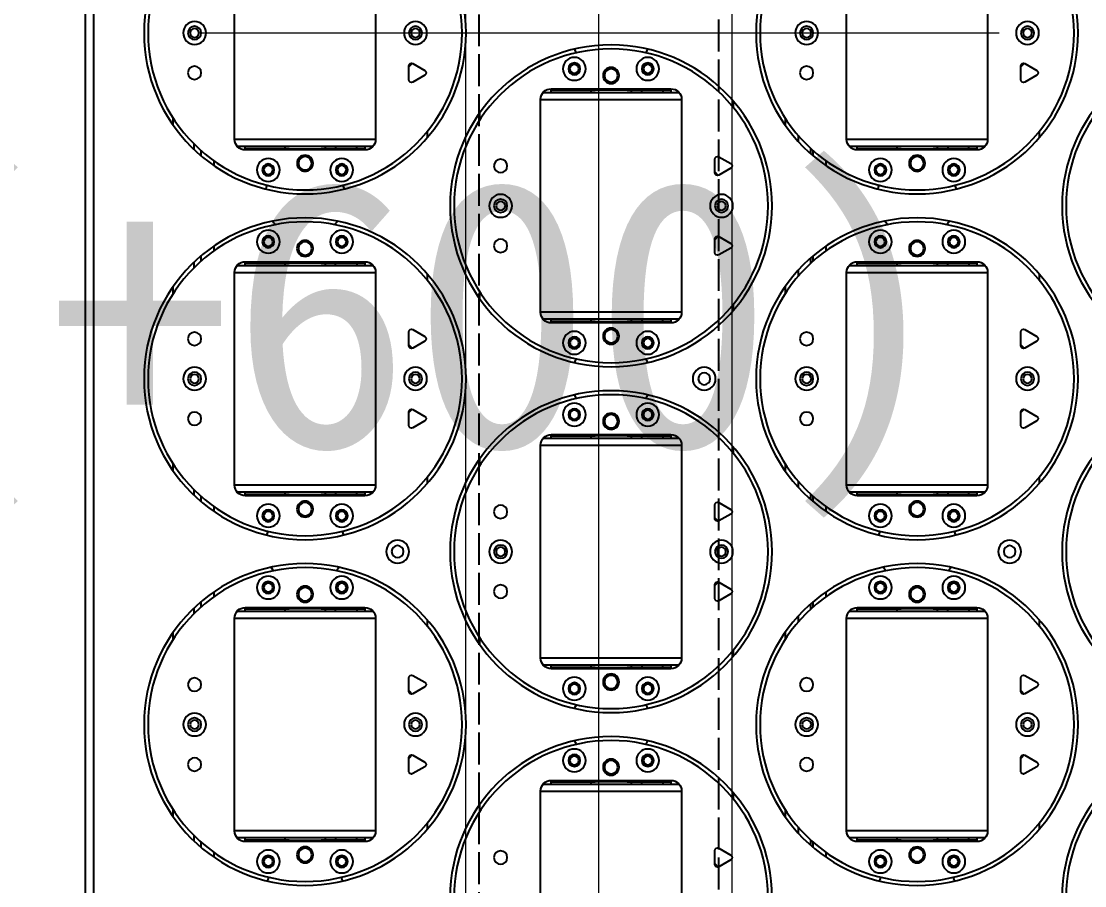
# Model space of a CAD drawing. Header units: millimetres. Extents: x 845401 to 948039, y 511594 to 550263.
# Drawn here: x 900051.2 to 900450.8, y 531621.1 to 531946.1 of the extents above; entities that cross this region are included whole.
import ezdxf

# ---------------------------------------------------------------- set-up
doc = ezdxf.new("R2010")
doc.units = ezdxf.units.MM
doc.linetypes.add('ACAD_ISO02W100', pattern=[15, 12, -3])
doc.linetypes.add('CENTER', pattern=[0])
doc.layers.add('00', color=7, linetype='Continuous')
doc.layers.add('虚线', color=4, linetype='ACAD_ISO02W100')
for name, color, linetype, lineweight in [('A-剖-0.10mm.......SECT-L01', 255, 'Continuous', 18), ('中心线', 1, 'CENTER', 9), ('物流设备', 7, 'Continuous', 5)]:
    doc.layers.add(name, color=color, linetype=linetype, lineweight=lineweight)

# ---------------------------------------------------------------- blocks, each defined once
blk = doc.blocks.new('1260包胶摆轮')
at = {"color": 7, "linetype": 'Continuous', "lineweight": 25}
for p, q in [((4841954.98, 879143.7), (4841954.98, 877889.9)), ((4841951.88, 879143.09), (4841951.88, 877890.51)), ((4842122.88, 878881.8), (4842122.88, 878801.8)), ((4842175.88, 878801.8), (4842175.88, 878881.8)), ((4842188.38, 878829.05), (4842189.64, 878830.36)), ((4842188.38, 878829.4), (4842188.38, 878824.2)), ((4842194.38, 878827.66), (4842189.88, 878830.26)), ((4842189.88, 878823.33), (4842194.38, 878825.93)), ((4841995.39, 878823.05), (4841995.39, 878821.07)), ((4842056.88, 878820.8), (4842011.88, 878820.8)), ((4842011.88, 878820.3), (4842011.88, 878820.8)), ((4842026.63, 878820.3), (4842011.88, 878820.3)), ((4842011.88, 878820.3), (4842011.88, 878819.3)), ((4842026.63, 878820.8), (4842026.63, 878820.3)), ((4842027.22, 878820.3), (4842026.63, 878820.3)), ((4842026.88, 878820.3), (4842026.88, 878819.3)), ((4842027.8, 878820.3), (4842027.22, 878820.3)), ((4842028.38, 878820.3), (4842027.8, 878820.3)), ((4842028.38, 878820.8), (4842028.38, 878820.3)), ((4842028.38, 878820.3), (4842040.38, 878820.3)), ((4842040.38, 878820.3), (4842040.38, 878820.8)), ((4842040.97, 878820.3), (4842040.38, 878820.3)), ((4842041.55, 878820.3), (4842040.97, 878820.3)), ((4842042.13, 878820.3), (4842041.55, 878820.3)), ((4842041.88, 878819.3), (4842041.88, 878820.3)), ((4842042.13, 878820.3), (4842042.13, 878820.8)), ((4842056.88, 878820.3), (4842042.13, 878820.3)), ((4842045.88, 878819.3), (4842045.88, 878820.3)), ((4842053.88, 878820.3), (4842053.88, 878819.3)), ((4842056.88, 878820.8), (4842056.88, 878820.3)), ((4842056.88, 878819.3), (4842056.88, 878820.3)), ((4842224.38, 878820.17), (4842224.38, 878822.19)), ((4842225.38, 878823.05), (4842225.38, 878821.07)), ((4842286.88, 878820.8), (4842241.88, 878820.8)), ((4842241.88, 878820.3), (4842241.88, 878820.8)), ((4842256.63, 878820.3), (4842241.88, 878820.3)), ((4842241.88, 878820.3), (4842241.88, 878819.3)), ((4842256.63, 878820.8), (4842256.63, 878820.3)), ((4842257.22, 878820.3), (4842256.63, 878820.3)), ((4842256.88, 878820.3), (4842256.88, 878819.3)), ((4842257.8, 878820.3), (4842257.22, 878820.3)), ((4842258.38, 878820.3), (4842257.8, 878820.3)), ((4842258.38, 878820.8), (4842258.38, 878820.3)), ((4842258.38, 878820.3), (4842270.38, 878820.3)), ((4842270.38, 878820.3), (4842270.38, 878820.8)), ((4842270.97, 878820.3), (4842270.38, 878820.3)), ((4842271.55, 878820.3), (4842270.97, 878820.3)), ((4842272.13, 878820.3), (4842271.55, 878820.3)), ((4842271.88, 878819.3), (4842271.88, 878820.3)), ((4842272.13, 878820.3), (4842272.13, 878820.8)), ((4842286.88, 878820.3), (4842272.13, 878820.3)), ((4842275.88, 878819.3), (4842275.88, 878820.3)), ((4842283.88, 878820.3), (4842283.88, 878819.3)), ((4842286.88, 878820.8), (4842286.88, 878820.3)), ((4842286.88, 878819.3), (4842286.88, 878820.3)), ((4842007.88, 878816.8), (4842007.88, 878736.8)), ((4842008.76, 878819.3), (4842060.01, 878819.3)), ((4842060.88, 878736.8), (4842060.88, 878816.8)), ((4842080.38, 878816.09), (4842080.38, 878813.74)), ((4842237.88, 878816.8), (4842237.88, 878736.8)), ((4842238.76, 878819.3), (4842290.01, 878819.3)), ((4842290.88, 878736.8), (4842290.88, 878816.8)), ((4842310.38, 878816.1), (4842310.38, 878813.75)), ((4841984.88, 878811.58), (4841984.88, 878808.9)), ((4842099.88, 878807.01), (4842099.88, 878809.69)), ((4842214.88, 878811.58), (4842214.88, 878808.9)), ((4842195.38, 878804.85), (4842195.38, 878802.5)), ((4842175.01, 878799.3), (4842123.76, 878799.3)), ((4842126.88, 878799.3), (4842126.88, 878798.3)), ((4842126.88, 878797.8), (4842126.88, 878798.3)), ((4842126.88, 878798.3), (4842141.63, 878798.3)), ((4842126.88, 878797.8), (4842171.88, 878797.8)), ((4842141.63, 878798.3), (4842141.63, 878797.8)), ((4842141.63, 878798.3), (4842142.22, 878798.3)), ((4842141.88, 878799.3), (4842141.88, 878798.3)), ((4842142.22, 878798.3), (4842142.8, 878798.3)), ((4842142.8, 878798.3), (4842143.38, 878798.3)), ((4842155.38, 878798.3), (4842143.38, 878798.3)), ((4842143.38, 878798.3), (4842143.38, 878797.8)), ((4842155.38, 878797.8), (4842155.38, 878798.3)), ((4842155.38, 878798.3), (4842155.97, 878798.3)), ((4842155.97, 878798.3), (4842156.55, 878798.3)), ((4842156.55, 878798.3), (4842157.13, 878798.3)), ((4842156.88, 878798.3), (4842156.88, 878799.3)), ((4842157.13, 878798.3), (4842171.88, 878798.3)), ((4842157.13, 878797.8), (4842157.13, 878798.3)), ((4842160.88, 878799.3), (4842160.88, 878798.3)), ((4842168.88, 878798.3), (4842168.88, 878799.3)), ((4842171.88, 878798.3), (4842171.88, 878799.3)), ((4842171.88, 878798.3), (4842171.88, 878797.8)), ((4842073.38, 878794.4), (4842073.38, 878789.2)), ((4842079.38, 878792.66), (4842074.88, 878795.26)), ((4842303.38, 878794.4), (4842303.38, 878789.2)), ((4842309.38, 878792.66), (4842304.88, 878795.26)), ((4842074.64, 878788.23), (4842073.38, 878789.54)), ((4842074.88, 878788.33), (4842079.38, 878790.93)), ((4842304.64, 878788.23), (4842303.38, 878789.54)), ((4842304.88, 878788.33), (4842309.38, 878790.93)), ((4842073.38, 878764.05), (4842074.64, 878765.36)), ((4842073.38, 878764.4), (4842073.38, 878759.2)), ((4842079.38, 878762.66), (4842074.88, 878765.26)), ((4842303.38, 878764.05), (4842304.64, 878765.36)), ((4842303.38, 878764.4), (4842303.38, 878759.2)), ((4842309.38, 878762.66), (4842304.88, 878765.26)), ((4842074.88, 878758.33), (4842079.38, 878760.93)), ((4842304.88, 878758.33), (4842309.38, 878760.93)), ((4842123.76, 878754.3), (4842175.01, 878754.3)), ((4842171.88, 878755.8), (4842126.88, 878755.8)), ((4842126.88, 878755.3), (4842126.88, 878755.8)), ((4842141.63, 878755.3), (4842126.88, 878755.3)), ((4842126.88, 878755.3), (4842126.88, 878754.3)), ((4842141.63, 878755.8), (4842141.63, 878755.3)), ((4842142.22, 878755.3), (4842141.63, 878755.3)), ((4842141.88, 878755.3), (4842141.88, 878754.3)), ((4842142.8, 878755.3), (4842142.22, 878755.3)), ((4842143.38, 878755.3), (4842142.8, 878755.3)), ((4842143.38, 878755.8), (4842143.38, 878755.3)), ((4842143.38, 878755.3), (4842155.38, 878755.3)), ((4842155.38, 878755.3), (4842155.38, 878755.8)), ((4842155.97, 878755.3), (4842155.38, 878755.3)), ((4842156.55, 878755.3), (4842155.97, 878755.3)), ((4842157.13, 878755.3), (4842156.55, 878755.3)), ((4842156.88, 878754.3), (4842156.88, 878755.3)), ((4842157.13, 878755.3), (4842157.13, 878755.8)), ((4842171.88, 878755.3), (4842157.13, 878755.3)), ((4842160.88, 878754.3), (4842160.88, 878755.3)), ((4842168.88, 878755.3), (4842168.88, 878754.3)), ((4842171.88, 878755.8), (4842171.88, 878755.3)), ((4842171.88, 878754.3), (4842171.88, 878755.3)), ((4842122.88, 878751.8), (4842122.88, 878671.8)), ((4842175.88, 878671.8), (4842175.88, 878751.8)), ((4842195.38, 878751.1), (4842195.38, 878748.75)), ((4841984.88, 878744.69), (4841984.88, 878742.01)), ((4842099.88, 878743.9), (4842099.88, 878746.58)), ((4842214.88, 878744.7), (4842214.88, 878742.02)), ((4842080.38, 878739.85), (4842080.38, 878737.5)), ((4842310.38, 878739.85), (4842310.38, 878737.5)), ((4841995.39, 878732.52), (4841995.39, 878730.54)), ((4842060.01, 878734.3), (4842008.76, 878734.3)), ((4842011.88, 878734.3), (4842011.88, 878733.3)), ((4842011.88, 878733.3), (4842026.63, 878733.3)), ((4842011.88, 878732.8), (4842011.88, 878733.3)), ((4842011.88, 878732.8), (4842056.88, 878732.8)), ((4842026.63, 878733.3), (4842026.63, 878732.8)), ((4842026.63, 878733.3), (4842027.22, 878733.3)), ((4842026.88, 878734.3), (4842026.88, 878733.3)), ((4842027.22, 878733.3), (4842027.8, 878733.3)), ((4842027.8, 878733.3), (4842028.38, 878733.3)), ((4842040.38, 878733.3), (4842028.38, 878733.3)), ((4842028.38, 878733.3), (4842028.38, 878732.8)), ((4842040.38, 878732.8), (4842040.38, 878733.3)), ((4842040.38, 878733.3), (4842040.97, 878733.3)), ((4842040.97, 878733.3), (4842041.55, 878733.3)), ((4842041.55, 878733.3), (4842042.13, 878733.3)), ((4842041.88, 878733.3), (4842041.88, 878734.3)), ((4842042.13, 878733.3), (4842056.88, 878733.3)), ((4842042.13, 878732.8), (4842042.13, 878733.3)), ((4842045.88, 878734.3), (4842045.88, 878733.3)), ((4842053.88, 878733.3), (4842053.88, 878734.3)), ((4842056.88, 878733.3), (4842056.88, 878734.3)), ((4842056.88, 878733.3), (4842056.88, 878732.8)), ((4842224.38, 878731.41), (4842224.38, 878733.43)), ((4842225.38, 878732.53), (4842225.38, 878730.55)), ((4842290.01, 878734.3), (4842238.76, 878734.3)), ((4842241.88, 878734.3), (4842241.88, 878733.3)), ((4842241.88, 878733.3), (4842256.63, 878733.3)), ((4842241.88, 878732.8), (4842241.88, 878733.3)), ((4842241.88, 878732.8), (4842286.88, 878732.8)), ((4842256.63, 878733.3), (4842256.63, 878732.8)), ((4842256.63, 878733.3), (4842257.22, 878733.3)), ((4842256.88, 878734.3), (4842256.88, 878733.3)), ((4842257.22, 878733.3), (4842257.8, 878733.3)), ((4842257.8, 878733.3), (4842258.38, 878733.3)), ((4842270.38, 878733.3), (4842258.38, 878733.3)), ((4842258.38, 878733.3), (4842258.38, 878732.8)), ((4842270.38, 878732.8), (4842270.38, 878733.3)), ((4842270.38, 878733.3), (4842270.97, 878733.3)), ((4842270.97, 878733.3), (4842271.55, 878733.3)), ((4842271.55, 878733.3), (4842272.13, 878733.3)), ((4842271.88, 878733.3), (4842271.88, 878734.3)), ((4842272.13, 878733.3), (4842286.88, 878733.3)), ((4842272.13, 878732.8), (4842272.13, 878733.3)), ((4842275.88, 878734.3), (4842275.88, 878733.3)), ((4842283.88, 878733.3), (4842283.88, 878734.3)), ((4842286.88, 878733.3), (4842286.88, 878734.3)), ((4842286.88, 878733.3), (4842286.88, 878732.8)), ((4842188.38, 878729.4), (4842188.38, 878724.2)), ((4842194.38, 878727.66), (4842189.88, 878730.26)), ((4842189.64, 878723.23), (4842188.38, 878724.54)), ((4842189.88, 878723.33), (4842194.38, 878725.93)), ((4842019.99, 878705.56), (4842020.49, 878704.14)), ((4842048.28, 878704.14), (4842048.77, 878705.56)), ((4842249.99, 878705.56), (4842250.49, 878704.14)), ((4842278.27, 878704.14), (4842278.77, 878705.56)), ((4842188.38, 878699.05), (4842189.64, 878700.36)), ((4842194.38, 878697.66), (4842189.88, 878700.26)), ((4842188.38, 878699.4), (4842188.38, 878694.2)), ((4841995.39, 878693.05), (4841995.39, 878691.07)), ((4842189.88, 878693.33), (4842194.38, 878695.93)), ((4842224.38, 878690.17), (4842224.38, 878692.19)), ((4842225.38, 878693.05), (4842225.38, 878691.07)), ((4842008.76, 878689.3), (4842060.01, 878689.3)), ((4842056.88, 878690.8), (4842011.88, 878690.8)), ((4842011.88, 878690.3), (4842011.88, 878690.8)), ((4842026.63, 878690.3), (4842011.88, 878690.3)), ((4842011.88, 878690.3), (4842011.88, 878689.3)), ((4842026.63, 878690.8), (4842026.63, 878690.3)), ((4842027.22, 878690.3), (4842026.63, 878690.3)), ((4842026.88, 878690.3), (4842026.88, 878689.3)), ((4842027.8, 878690.3), (4842027.22, 878690.3)), ((4842028.38, 878690.3), (4842027.8, 878690.3)), ((4842028.38, 878690.8), (4842028.38, 878690.3)), ((4842028.38, 878690.3), (4842040.38, 878690.3)), ((4842040.38, 878690.3), (4842040.38, 878690.8)), ((4842040.97, 878690.3), (4842040.38, 878690.3)), ((4842041.55, 878690.3), (4842040.97, 878690.3)), ((4842042.13, 878690.3), (4842041.55, 878690.3)), ((4842041.88, 878689.3), (4842041.88, 878690.3)), ((4842042.13, 878690.3), (4842042.13, 878690.8)), ((4842056.88, 878690.3), (4842042.13, 878690.3)), ((4842045.88, 878689.3), (4842045.88, 878690.3)), ((4842053.88, 878690.3), (4842053.88, 878689.3)), ((4842056.88, 878690.8), (4842056.88, 878690.3)), ((4842056.88, 878689.3), (4842056.88, 878690.3)), ((4842238.76, 878689.3), (4842290.01, 878689.3)), ((4842286.88, 878690.8), (4842241.88, 878690.8)), ((4842241.88, 878690.3), (4842241.88, 878690.8)), ((4842256.63, 878690.3), (4842241.88, 878690.3)), ((4842241.88, 878690.3), (4842241.88, 878689.3)), ((4842256.63, 878690.8), (4842256.63, 878690.3)), ((4842257.22, 878690.3), (4842256.63, 878690.3)), ((4842256.88, 878690.3), (4842256.88, 878689.3)), ((4842257.8, 878690.3), (4842257.22, 878690.3)), ((4842258.38, 878690.3), (4842257.8, 878690.3)), ((4842258.38, 878690.8), (4842258.38, 878690.3)), ((4842258.38, 878690.3), (4842270.38, 878690.3)), ((4842270.38, 878690.3), (4842270.38, 878690.8)), ((4842270.97, 878690.3), (4842270.38, 878690.3)), ((4842271.55, 878690.3), (4842270.97, 878690.3)), ((4842272.13, 878690.3), (4842271.55, 878690.3)), ((4842271.88, 878689.3), (4842271.88, 878690.3)), ((4842272.13, 878690.3), (4842272.13, 878690.8)), ((4842286.88, 878690.3), (4842272.13, 878690.3)), ((4842275.88, 878689.3), (4842275.88, 878690.3)), ((4842283.88, 878690.3), (4842283.88, 878689.3)), ((4842286.88, 878690.8), (4842286.88, 878690.3)), ((4842286.88, 878689.3), (4842286.88, 878690.3)), ((4842007.88, 878686.8), (4842007.88, 878606.8)), ((4842060.88, 878606.8), (4842060.88, 878686.8)), ((4842080.38, 878686.09), (4842080.38, 878683.74)), ((4842237.88, 878686.8), (4842237.88, 878606.8)), ((4842290.88, 878606.8), (4842290.88, 878686.8)), ((4842310.38, 878686.1), (4842310.38, 878683.75)), ((4841984.88, 878681.58), (4841984.88, 878678.9)), ((4842214.88, 878681.58), (4842214.88, 878678.9)), ((4842099.88, 878677.01), (4842099.88, 878679.69)), ((4842195.38, 878674.85), (4842195.38, 878672.5)), ((4842175.01, 878669.3), (4842123.76, 878669.3)), ((4842126.88, 878669.3), (4842126.88, 878668.3)), ((4842126.88, 878668.3), (4842141.63, 878668.3)), ((4842126.88, 878667.8), (4842126.88, 878668.3)), ((4842141.63, 878668.3), (4842141.63, 878667.8)), ((4842141.63, 878668.3), (4842142.22, 878668.3)), ((4842141.88, 878669.3), (4842141.88, 878668.3)), ((4842142.22, 878668.3), (4842142.8, 878668.3)), ((4842142.8, 878668.3), (4842143.38, 878668.3)), ((4842155.38, 878668.3), (4842143.38, 878668.3)), ((4842143.38, 878668.3), (4842143.38, 878667.8)), ((4842155.38, 878667.8), (4842155.38, 878668.3)), ((4842155.38, 878668.3), (4842155.97, 878668.3)), ((4842155.97, 878668.3), (4842156.55, 878668.3)), ((4842156.55, 878668.3), (4842157.13, 878668.3)), ((4842156.88, 878668.3), (4842156.88, 878669.3)), ((4842157.13, 878668.3), (4842171.88, 878668.3)), ((4842157.13, 878667.8), (4842157.13, 878668.3)), ((4842160.88, 878669.3), (4842160.88, 878668.3)), ((4842168.88, 878668.3), (4842168.88, 878669.3)), ((4842171.88, 878668.3), (4842171.88, 878669.3)), ((4842171.88, 878668.3), (4842171.88, 878667.8)), ((4842073.38, 878664.4), (4842073.38, 878659.2)), ((4842079.38, 878662.66), (4842074.88, 878665.26)), ((4842126.88, 878667.8), (4842171.88, 878667.8)), ((4842303.38, 878664.4), (4842303.38, 878659.2)), ((4842309.38, 878662.66), (4842304.88, 878665.26)), ((4842074.88, 878658.33), (4842079.38, 878660.93)), ((4842304.88, 878658.33), (4842309.38, 878660.93)), ((4842074.64, 878658.23), (4842073.38, 878659.54)), ((4842304.64, 878658.23), (4842303.38, 878659.54)), ((4842073.38, 878634.05), (4842074.64, 878635.36)), ((4842073.38, 878634.4), (4842073.38, 878629.2)), ((4842079.38, 878632.66), (4842074.88, 878635.26)), ((4842303.38, 878634.05), (4842304.64, 878635.36)), ((4842303.38, 878634.4), (4842303.38, 878629.2)), ((4842309.38, 878632.66), (4842304.88, 878635.26)), ((4842074.88, 878628.33), (4842079.38, 878630.93)), ((4842304.88, 878628.33), (4842309.38, 878630.93)), ((4842123.76, 878624.3), (4842175.01, 878624.3)), ((4842171.88, 878625.8), (4842126.88, 878625.8)), ((4842126.88, 878625.3), (4842126.88, 878625.8)), ((4842141.63, 878625.3), (4842126.88, 878625.3)), ((4842126.88, 878625.3), (4842126.88, 878624.3)), ((4842141.63, 878625.8), (4842141.63, 878625.3)), ((4842142.22, 878625.3), (4842141.63, 878625.3)), ((4842141.88, 878625.3), (4842141.88, 878624.3)), ((4842142.8, 878625.3), (4842142.22, 878625.3)), ((4842143.38, 878625.3), (4842142.8, 878625.3)), ((4842143.38, 878625.8), (4842143.38, 878625.3)), ((4842143.38, 878625.3), (4842155.38, 878625.3)), ((4842155.38, 878625.3), (4842155.38, 878625.8)), ((4842155.97, 878625.3), (4842155.38, 878625.3)), ((4842156.55, 878625.3), (4842155.97, 878625.3)), ((4842157.13, 878625.3), (4842156.55, 878625.3)), ((4842156.88, 878624.3), (4842156.88, 878625.3)), ((4842157.13, 878625.3), (4842157.13, 878625.8)), ((4842171.88, 878625.3), (4842157.13, 878625.3)), ((4842160.88, 878624.3), (4842160.88, 878625.3)), ((4842168.88, 878625.3), (4842168.88, 878624.3)), ((4842171.88, 878625.8), (4842171.88, 878625.3)), ((4842171.88, 878624.3), (4842171.88, 878625.3)), ((4842122.88, 878621.8), (4842122.88, 878541.8)), ((4842175.88, 878541.8), (4842175.88, 878621.8)), ((4842195.38, 878621.1), (4842195.38, 878618.75)), ((4842099.88, 878613.9), (4842099.88, 878616.58)), ((4841984.88, 878614.69), (4841984.88, 878612.01)), ((4842214.88, 878614.7), (4842214.88, 878612.02)), ((4842080.38, 878609.85), (4842080.38, 878607.5)), ((4842310.38, 878609.85), (4842310.38, 878607.5)), ((4842060.01, 878604.3), (4842008.76, 878604.3)), ((4842011.88, 878604.3), (4842011.88, 878603.3)), ((4842026.88, 878604.3), (4842026.88, 878603.3)), ((4842041.88, 878603.3), (4842041.88, 878604.3)), ((4842045.88, 878604.3), (4842045.88, 878603.3)), ((4842053.88, 878603.3), (4842053.88, 878604.3)), ((4842056.88, 878603.3), (4842056.88, 878604.3)), ((4842290.01, 878604.3), (4842238.76, 878604.3)), ((4842241.88, 878604.3), (4842241.88, 878603.3)), ((4842256.88, 878604.3), (4842256.88, 878603.3)), ((4842271.88, 878603.3), (4842271.88, 878604.3)), ((4842275.88, 878604.3), (4842275.88, 878603.3)), ((4842283.88, 878603.3), (4842283.88, 878604.3)), ((4842286.88, 878603.3), (4842286.88, 878604.3)), ((4841995.39, 878602.52), (4841995.39, 878600.54)), ((4842011.88, 878603.3), (4842026.63, 878603.3)), ((4842011.88, 878602.8), (4842011.88, 878603.3)), ((4842011.88, 878602.8), (4842056.88, 878602.8)), ((4842026.63, 878603.3), (4842026.63, 878602.8)), ((4842026.63, 878603.3), (4842027.22, 878603.3)), ((4842027.22, 878603.3), (4842027.8, 878603.3)), ((4842027.8, 878603.3), (4842028.38, 878603.3)), ((4842040.38, 878603.3), (4842028.38, 878603.3)), ((4842028.38, 878603.3), (4842028.38, 878602.8)), ((4842040.38, 878602.8), (4842040.38, 878603.3)), ((4842040.38, 878603.3), (4842040.97, 878603.3)), ((4842040.97, 878603.3), (4842041.55, 878603.3)), ((4842041.55, 878603.3), (4842042.13, 878603.3)), ((4842042.13, 878602.8), (4842042.13, 878603.3)), ((4842042.13, 878603.3), (4842056.88, 878603.3)), ((4842056.88, 878603.3), (4842056.88, 878602.8)), ((4842194.38, 878597.66), (4842189.88, 878600.26)), ((4842224.38, 878601.41), (4842224.38, 878603.43)), ((4842225.38, 878602.53), (4842225.38, 878600.55)), ((4842241.88, 878603.3), (4842256.63, 878603.3)), ((4842241.88, 878602.8), (4842241.88, 878603.3)), ((4842241.88, 878602.8), (4842286.88, 878602.8)), ((4842256.63, 878603.3), (4842256.63, 878602.8)), ((4842256.63, 878603.3), (4842257.22, 878603.3)), ((4842257.22, 878603.3), (4842257.8, 878603.3)), ((4842257.8, 878603.3), (4842258.38, 878603.3)), ((4842270.38, 878603.3), (4842258.38, 878603.3)), ((4842258.38, 878603.3), (4842258.38, 878602.8)), ((4842270.38, 878602.8), (4842270.38, 878603.3)), ((4842270.38, 878603.3), (4842270.97, 878603.3)), ((4842270.97, 878603.3), (4842271.55, 878603.3)), ((4842271.55, 878603.3), (4842272.13, 878603.3)), ((4842272.13, 878602.8), (4842272.13, 878603.3)), ((4842272.13, 878603.3), (4842286.88, 878603.3)), ((4842286.88, 878603.3), (4842286.88, 878602.8)), ((4842188.38, 878599.4), (4842188.38, 878594.2)), ((4842189.64, 878593.23), (4842188.38, 878594.54)), ((4842189.88, 878593.33), (4842194.38, 878595.93)), ((4842188.38, 878569.05), (4842189.64, 878570.36)), ((4842188.38, 878569.4), (4842188.38, 878564.2)), ((4842194.38, 878567.66), (4842189.88, 878570.26)), ((4842189.88, 878563.33), (4842194.38, 878565.93)), ((4841995.39, 878563.05), (4841995.39, 878561.07)), ((4842056.88, 878560.8), (4842011.88, 878560.8)), ((4842011.88, 878560.3), (4842011.88, 878560.8)), ((4842026.63, 878560.3), (4842011.88, 878560.3)), ((4842011.88, 878560.3), (4842011.88, 878559.3)), ((4842026.63, 878560.8), (4842026.63, 878560.3)), ((4842027.22, 878560.3), (4842026.63, 878560.3)), ((4842026.88, 878560.3), (4842026.88, 878559.3)), ((4842027.8, 878560.3), (4842027.22, 878560.3)), ((4842028.38, 878560.3), (4842027.8, 878560.3)), ((4842028.38, 878560.8), (4842028.38, 878560.3)), ((4842028.38, 878560.3), (4842040.38, 878560.3)), ((4842040.38, 878560.3), (4842040.38, 878560.8)), ((4842040.97, 878560.3), (4842040.38, 878560.3)), ((4842041.55, 878560.3), (4842040.97, 878560.3)), ((4842042.13, 878560.3), (4842041.55, 878560.3)), ((4842041.88, 878559.3), (4842041.88, 878560.3)), ((4842042.13, 878560.3), (4842042.13, 878560.8)), ((4842056.88, 878560.3), (4842042.13, 878560.3)), ((4842045.88, 878559.3), (4842045.88, 878560.3)), ((4842053.88, 878560.3), (4842053.88, 878559.3)), ((4842056.88, 878560.8), (4842056.88, 878560.3)), ((4842056.88, 878559.3), (4842056.88, 878560.3)), ((4842224.38, 878560.17), (4842224.38, 878562.19)), ((4842225.38, 878563.05), (4842225.38, 878561.07)), ((4842286.88, 878560.8), (4842241.88, 878560.8)), ((4842241.88, 878560.3), (4842241.88, 878560.8)), ((4842256.63, 878560.3), (4842241.88, 878560.3)), ((4842241.88, 878560.3), (4842241.88, 878559.3)), ((4842256.63, 878560.8), (4842256.63, 878560.3)), ((4842257.22, 878560.3), (4842256.63, 878560.3)), ((4842256.88, 878560.3), (4842256.88, 878559.3)), ((4842257.8, 878560.3), (4842257.22, 878560.3)), ((4842258.38, 878560.3), (4842257.8, 878560.3)), ((4842258.38, 878560.8), (4842258.38, 878560.3)), ((4842258.38, 878560.3), (4842270.38, 878560.3)), ((4842270.38, 878560.3), (4842270.38, 878560.8)), ((4842270.97, 878560.3), (4842270.38, 878560.3)), ((4842271.55, 878560.3), (4842270.97, 878560.3)), ((4842272.13, 878560.3), (4842271.55, 878560.3)), ((4842271.88, 878559.3), (4842271.88, 878560.3)), ((4842272.13, 878560.3), (4842272.13, 878560.8)), ((4842286.88, 878560.3), (4842272.13, 878560.3)), ((4842275.88, 878559.3), (4842275.88, 878560.3)), ((4842283.88, 878560.3), (4842283.88, 878559.3)), ((4842286.88, 878560.8), (4842286.88, 878560.3)), ((4842286.88, 878559.3), (4842286.88, 878560.3)), ((4842007.88, 878556.8), (4842007.88, 878476.8)), ((4842008.76, 878559.3), (4842060.01, 878559.3)), ((4842060.88, 878476.8), (4842060.88, 878556.8)), ((4842237.88, 878556.8), (4842237.88, 878476.8)), ((4842238.76, 878559.3), (4842290.01, 878559.3)), ((4842290.88, 878476.8), (4842290.88, 878556.8)), ((4842080.38, 878556.09), (4842080.38, 878553.74)), ((4842310.38, 878556.1), (4842310.38, 878553.75)), ((4841984.88, 878551.58), (4841984.88, 878548.9)), ((4842099.88, 878547.01), (4842099.88, 878549.69)), ((4842214.88, 878551.58), (4842214.88, 878548.9)), ((4842195.38, 878544.85), (4842195.38, 878542.5)), ((4842175.01, 878539.3), (4842123.76, 878539.3)), ((4842126.88, 878539.3), (4842126.88, 878538.3)), ((4842126.88, 878537.8), (4842126.88, 878538.3)), ((4842126.88, 878538.3), (4842141.63, 878538.3)), ((4842126.88, 878537.8), (4842171.88, 878537.8)), ((4842141.63, 878538.3), (4842141.63, 878537.8)), ((4842141.63, 878538.3), (4842142.22, 878538.3)), ((4842141.88, 878539.3), (4842141.88, 878538.3)), ((4842142.22, 878538.3), (4842142.8, 878538.3)), ((4842142.8, 878538.3), (4842143.38, 878538.3)), ((4842155.38, 878538.3), (4842143.38, 878538.3)), ((4842143.38, 878538.3), (4842143.38, 878537.8)), ((4842155.38, 878537.8), (4842155.38, 878538.3)), ((4842155.38, 878538.3), (4842155.97, 878538.3)), ((4842155.97, 878538.3), (4842156.55, 878538.3)), ((4842156.55, 878538.3), (4842157.13, 878538.3)), ((4842156.88, 878538.3), (4842156.88, 878539.3)), ((4842157.13, 878538.3), (4842171.88, 878538.3)), ((4842157.13, 878537.8), (4842157.13, 878538.3)), ((4842160.88, 878539.3), (4842160.88, 878538.3)), ((4842168.88, 878538.3), (4842168.88, 878539.3)), ((4842171.88, 878538.3), (4842171.88, 878539.3)), ((4842171.88, 878538.3), (4842171.88, 878537.8)), ((4842073.38, 878534.4), (4842073.38, 878529.2)), ((4842079.38, 878532.66), (4842074.88, 878535.26)), ((4842303.38, 878534.4), (4842303.38, 878529.2)), ((4842309.38, 878532.66), (4842304.88, 878535.26)), ((4842074.64, 878528.23), (4842073.38, 878529.54)), ((4842074.88, 878528.33), (4842079.38, 878530.93)), ((4842304.64, 878528.23), (4842303.38, 878529.54)), ((4842304.88, 878528.33), (4842309.38, 878530.93))]:
    blk.add_line(p, q, dxfattribs=at)
at = {"color": 8, "linetype": 'Continuous', "lineweight": 25}
for p, q in [((4842000.12, 878824.83), (4842000.12, 878826.66)), ((4842230.12, 878824.83), (4842230.12, 878826.66)), ((4841992.65, 878818.5), (4841992.65, 878820.6)), ((4842027.22, 878820.8), (4842027.22, 878820.3)), ((4842027.8, 878820.3), (4842027.8, 878820.8)), ((4842040.97, 878820.8), (4842040.97, 878820.3)), ((4842041.55, 878820.3), (4842041.55, 878820.8)), ((4842257.22, 878820.8), (4842257.22, 878820.3)), ((4842257.8, 878820.3), (4842257.8, 878820.8)), ((4842270.97, 878820.8), (4842270.97, 878820.3)), ((4842271.55, 878820.3), (4842271.55, 878820.8)), ((4842060.88, 878816.8), (4842007.88, 878816.8)), ((4842219.65, 878815.26), (4842219.65, 878817.53)), ((4842290.88, 878816.8), (4842237.88, 878816.8)), ((4842122.88, 878801.8), (4842175.88, 878801.8)), ((4842142.22, 878798.3), (4842142.22, 878797.8)), ((4842142.8, 878797.8), (4842142.8, 878798.3)), ((4842155.97, 878798.3), (4842155.97, 878797.8)), ((4842156.55, 878797.8), (4842156.55, 878798.3)), ((4842142.22, 878755.8), (4842142.22, 878755.3)), ((4842142.8, 878755.3), (4842142.8, 878755.8)), ((4842155.97, 878755.8), (4842155.97, 878755.3)), ((4842156.55, 878755.3), (4842156.55, 878755.8)), ((4842175.88, 878751.8), (4842122.88, 878751.8)), ((4842007.88, 878736.8), (4842060.88, 878736.8)), ((4842219.65, 878736.07), (4842219.65, 878738.33)), ((4842237.88, 878736.8), (4842290.88, 878736.8)), ((4841992.65, 878733), (4841992.65, 878735.09)), ((4842027.22, 878733.3), (4842027.22, 878732.8)), ((4842027.8, 878732.8), (4842027.8, 878733.3)), ((4842040.97, 878733.3), (4842040.97, 878732.8)), ((4842041.55, 878732.8), (4842041.55, 878733.3)), ((4842257.22, 878733.3), (4842257.22, 878732.8)), ((4842257.8, 878732.8), (4842257.8, 878733.3)), ((4842270.97, 878733.3), (4842270.97, 878732.8)), ((4842271.55, 878732.8), (4842271.55, 878733.3)), ((4842000.12, 878726.93), (4842000.12, 878728.76)), ((4842230.12, 878726.94), (4842230.12, 878728.77)), ((4842000.12, 878694.83), (4842000.12, 878696.66)), ((4842230.12, 878694.83), (4842230.12, 878696.66)), ((4841992.65, 878688.5), (4841992.65, 878690.6)), ((4842027.22, 878690.8), (4842027.22, 878690.3)), ((4842027.8, 878690.3), (4842027.8, 878690.8)), ((4842040.97, 878690.8), (4842040.97, 878690.3)), ((4842041.55, 878690.3), (4842041.55, 878690.8)), ((4842257.22, 878690.8), (4842257.22, 878690.3)), ((4842257.8, 878690.3), (4842257.8, 878690.8)), ((4842270.97, 878690.8), (4842270.97, 878690.3)), ((4842271.55, 878690.3), (4842271.55, 878690.8)), ((4842060.88, 878686.8), (4842007.88, 878686.8)), ((4842219.65, 878685.26), (4842219.65, 878687.53)), ((4842290.88, 878686.8), (4842237.88, 878686.8)), ((4842122.88, 878671.8), (4842175.88, 878671.8)), ((4842142.22, 878668.3), (4842142.22, 878667.8)), ((4842142.8, 878667.8), (4842142.8, 878668.3)), ((4842155.97, 878668.3), (4842155.97, 878667.8)), ((4842156.55, 878667.8), (4842156.55, 878668.3)), ((4842142.22, 878625.8), (4842142.22, 878625.3)), ((4842142.8, 878625.3), (4842142.8, 878625.8)), ((4842155.97, 878625.8), (4842155.97, 878625.3)), ((4842156.55, 878625.3), (4842156.55, 878625.8)), ((4842175.88, 878621.8), (4842122.88, 878621.8)), ((4842219.65, 878606.07), (4842219.65, 878608.33)), ((4841992.65, 878603), (4841992.65, 878605.09)), ((4842007.88, 878606.8), (4842060.88, 878606.8)), ((4842237.88, 878606.8), (4842290.88, 878606.8)), ((4842027.22, 878603.3), (4842027.22, 878602.8)), ((4842027.8, 878602.8), (4842027.8, 878603.3)), ((4842040.97, 878603.3), (4842040.97, 878602.8)), ((4842041.55, 878602.8), (4842041.55, 878603.3)), ((4842257.22, 878603.3), (4842257.22, 878602.8)), ((4842257.8, 878602.8), (4842257.8, 878603.3)), ((4842270.97, 878603.3), (4842270.97, 878602.8)), ((4842271.55, 878602.8), (4842271.55, 878603.3)), ((4842000.12, 878596.93), (4842000.12, 878598.76)), ((4842230.12, 878596.94), (4842230.12, 878598.77)), ((4842000.12, 878564.83), (4842000.12, 878566.66)), ((4842230.12, 878564.83), (4842230.12, 878566.66)), ((4841992.65, 878558.5), (4841992.65, 878560.6)), ((4842027.22, 878560.8), (4842027.22, 878560.3)), ((4842027.8, 878560.3), (4842027.8, 878560.8)), ((4842040.97, 878560.8), (4842040.97, 878560.3)), ((4842041.55, 878560.3), (4842041.55, 878560.8)), ((4842257.22, 878560.8), (4842257.22, 878560.3)), ((4842257.8, 878560.3), (4842257.8, 878560.8)), ((4842270.97, 878560.8), (4842270.97, 878560.3)), ((4842271.55, 878560.3), (4842271.55, 878560.8)), ((4842060.88, 878556.8), (4842007.88, 878556.8)), ((4842219.65, 878555.26), (4842219.65, 878557.53)), ((4842290.88, 878556.8), (4842237.88, 878556.8)), ((4842122.88, 878541.8), (4842175.88, 878541.8)), ((4842142.22, 878538.3), (4842142.22, 878537.8)), ((4842142.8, 878537.8), (4842142.8, 878538.3)), ((4842155.97, 878538.3), (4842155.97, 878537.8)), ((4842156.55, 878537.8), (4842156.55, 878538.3))]:
    blk.add_line(p, q, dxfattribs=at)
at = {"color": 7, "linetype": 'Continuous', "lineweight": 25, "flags": 128}
for points in [[(4842020.3, 878835.64), (4842020.7, 878834.66), (4842020.9, 878834.24)], [(4842047.87, 878834.24), (4842048.07, 878834.66), (4842048.47, 878835.64)], [(4842250.3, 878835.64), (4842250.69, 878834.66), (4842250.89, 878834.23)], [(4842277.87, 878834.24), (4842278.07, 878834.66), (4842278.46, 878835.64)], [(4842136.37, 878784.25), (4842136.21, 878783.96), (4842135.67, 878782.87)], [(4842163.1, 878782.87), (4842162.56, 878783.96), (4842162.4, 878784.25)], [(4842135.67, 878770.72), (4842135.7, 878770.66), (4842136.37, 878769.34)], [(4842162.4, 878769.34), (4842163.07, 878770.66), (4842163.1, 878770.72)], [(4842022.54, 878719), (4842022.45, 878718.89), (4842021.61, 878717.66)], [(4842047.16, 878717.66), (4842046.31, 878718.89), (4842046.23, 878719)], [(4842252.53, 878719), (4842252.45, 878718.89), (4842251.61, 878717.66)], [(4842277.15, 878717.66), (4842276.31, 878718.89), (4842276.23, 878719)], [(4842136.37, 878654.25), (4842136.21, 878653.96), (4842135.67, 878652.87)], [(4842163.1, 878652.87), (4842162.56, 878653.96), (4842162.4, 878654.25)], [(4842135.67, 878640.72), (4842135.7, 878640.66), (4842136.37, 878639.34)], [(4842162.4, 878639.34), (4842163.07, 878640.66), (4842163.1, 878640.72)], [(4842023.26, 878588.86), (4842022.45, 878587.89), (4842022.19, 878587.54)], [(4842046.57, 878587.54), (4842046.31, 878587.89), (4842045.51, 878588.86)], [(4842253.25, 878588.86), (4842252.45, 878587.89), (4842252.19, 878587.54)], [(4842276.57, 878587.54), (4842276.31, 878587.89), (4842275.51, 878588.86)], [(4842019.75, 878575.5), (4842019.92, 878574.82), (4842020.15, 878574.06)], [(4842048.61, 878574.06), (4842048.85, 878574.82), (4842049.02, 878575.5)], [(4842249.75, 878575.5), (4842249.92, 878574.82), (4842250.15, 878574.06)], [(4842278.61, 878574.06), (4842278.84, 878574.82), (4842279.01, 878575.5)], [(4842136.37, 878524.25), (4842136.21, 878523.96), (4842135.67, 878522.87)], [(4842163.1, 878522.87), (4842162.56, 878523.96), (4842162.4, 878524.25)]]:
    blk.add_lwpolyline(points, dxfattribs=at)
at = {"color": 7, "linetype": 'Continuous', "lineweight": 25}
for centre, radius in [((4842149.38, 878841.8), 60.5), ((4842149.38, 878841.8), 59), ((4842379.38, 878841.8), 60.5), ((4842379.38, 878841.8), 59), ((4842034.38, 878776.8), 60.5), ((4842264.38, 878776.8), 60.5), ((4842034.38, 878776.8), 59), ((4842020.58, 878828.3), 4.3), ((4842048.18, 878828.3), 4.3), ((4842264.38, 878776.8), 59), ((4842250.58, 878828.3), 4.3), ((4842278.18, 878828.3), 4.3), ((4842020.58, 878828.3), 2.25), ((4842020.58, 878828.3), 2.03), ((4842020.58, 878828.3), 1.65), ((4842034.38, 878825.8), 3.03), ((4842034.38, 878825.8), 2.5), ((4842048.18, 878828.3), 2.25), ((4842048.18, 878828.3), 2.03), ((4842048.18, 878828.3), 1.65), ((4842107.88, 878826.8), 2.5), ((4842250.58, 878828.3), 2.25), ((4842250.58, 878828.3), 2.02), ((4842250.58, 878828.3), 1.65), ((4842264.38, 878825.8), 3.02), ((4842264.38, 878825.8), 2.5), ((4842278.18, 878828.3), 2.25), ((4842278.18, 878828.3), 2.03), ((4842278.18, 878828.3), 1.65), ((4841992.88, 878791.8), 2.5), ((4842135.58, 878790.3), 4.3), ((4842135.58, 878790.3), 2.25), ((4842135.58, 878790.3), 2.03), ((4842135.58, 878790.3), 1.65), ((4842149.38, 878792.8), 3.03), ((4842149.38, 878792.8), 2.5), ((4842163.18, 878790.3), 4.3), ((4842163.18, 878790.3), 2.25), ((4842163.18, 878790.3), 2.03), ((4842163.18, 878790.3), 1.65), ((4842222.88, 878791.8), 2.5), ((4841992.88, 878776.8), 4.3), ((4842075.88, 878776.8), 4.3), ((4842222.88, 878776.8), 4.3), ((4842305.88, 878776.8), 4.3), ((4841992.88, 878776.8), 2.5), ((4841992.88, 878776.8), 1.65), ((4842075.88, 878776.8), 2.5), ((4842075.88, 878776.8), 1.65), ((4842222.88, 878776.8), 2.5), ((4842222.88, 878776.8), 1.65), ((4842305.88, 878776.8), 2.5), ((4842305.88, 878776.8), 1.65), ((4842149.38, 878711.8), 60.5), ((4842379.38, 878711.8), 60.5), ((4842149.38, 878711.8), 59), ((4842379.38, 878711.8), 59), ((4841992.88, 878761.8), 2.5), ((4842135.58, 878763.3), 4.3), ((4842135.58, 878763.3), 2.25), ((4842135.58, 878763.3), 2.02), ((4842135.58, 878763.3), 1.65), ((4842163.18, 878763.3), 4.3), ((4842163.18, 878763.3), 2.25), ((4842163.18, 878763.3), 2.02), ((4842163.18, 878763.3), 1.65), ((4842222.88, 878761.8), 2.5), ((4842149.38, 878760.8), 3.03), ((4842149.38, 878760.8), 2.5), ((4842020.58, 878725.3), 4.3), ((4842034.38, 878727.8), 3.03), ((4842034.38, 878727.8), 2.5), ((4842048.18, 878725.3), 4.3), ((4842107.88, 878726.8), 2.5), ((4842250.58, 878725.3), 4.3), ((4842264.38, 878727.8), 3.03), ((4842264.38, 878727.8), 2.5), ((4842278.18, 878725.3), 4.3), ((4842020.58, 878725.3), 2.25), ((4842020.58, 878725.3), 2.02), ((4842020.58, 878725.3), 1.65), ((4842048.18, 878725.3), 2.25), ((4842048.18, 878725.3), 2.02), ((4842048.18, 878725.3), 1.65), ((4842250.58, 878725.3), 2.25), ((4842250.58, 878725.3), 2.03), ((4842250.58, 878725.3), 1.65), ((4842278.18, 878725.3), 2.25), ((4842278.18, 878725.3), 2.03), ((4842278.18, 878725.3), 1.65), ((4842069.17, 878711.8), 4.3), ((4842107.88, 878711.8), 4.3), ((4842190.88, 878711.8), 4.3), ((4842299.17, 878711.8), 4.3), ((4842069.17, 878711.8), 2.25), ((4842107.88, 878711.8), 2.5), ((4842107.88, 878711.8), 1.65), ((4842190.88, 878711.8), 2.5), ((4842190.88, 878711.8), 1.65), ((4842299.17, 878711.8), 2.25), ((4842034.38, 878646.8), 60.5), ((4842034.38, 878646.8), 59), ((4842264.38, 878646.8), 60.5), ((4842264.38, 878646.8), 59), ((4842020.58, 878698.3), 4.3), ((4842020.58, 878698.3), 2.25), ((4842020.58, 878698.3), 2.03), ((4842048.18, 878698.3), 4.3), ((4842048.18, 878698.3), 2.25), ((4842048.18, 878698.3), 2.03), ((4842250.58, 878698.3), 4.3), ((4842250.58, 878698.3), 2.25), ((4842250.58, 878698.3), 2.03), ((4842278.18, 878698.3), 4.3), ((4842278.18, 878698.3), 2.25), ((4842278.18, 878698.3), 2.03), ((4842020.58, 878698.3), 1.65), ((4842034.38, 878695.8), 3.03), ((4842034.38, 878695.8), 2.5), ((4842048.18, 878698.3), 1.65), ((4842107.88, 878696.8), 2.5), ((4842250.58, 878698.3), 1.65), ((4842264.38, 878695.8), 3.03), ((4842264.38, 878695.8), 2.5), ((4842278.18, 878698.3), 1.65), ((4841992.88, 878661.8), 2.5), ((4842135.58, 878660.3), 4.3), ((4842149.38, 878662.8), 3.03), ((4842149.38, 878662.8), 2.5), ((4842163.18, 878660.3), 4.3), ((4842222.88, 878661.8), 2.5), ((4842135.58, 878660.3), 2.25), ((4842135.58, 878660.3), 2.03), ((4842135.58, 878660.3), 1.65), ((4842163.18, 878660.3), 2.25), ((4842163.18, 878660.3), 2.03), ((4842163.18, 878660.3), 1.65), ((4841992.88, 878646.8), 4.3), ((4841992.88, 878646.8), 2.5), ((4841992.88, 878646.8), 1.65), ((4842075.88, 878646.8), 4.3), ((4842075.88, 878646.8), 2.5), ((4842075.88, 878646.8), 1.65), ((4842184.38, 878646.8), 4.3), ((4842184.38, 878646.8), 2.25), ((4842222.88, 878646.8), 4.3), ((4842222.88, 878646.8), 2.5), ((4842222.88, 878646.8), 1.65), ((4842305.88, 878646.8), 4.3), ((4842305.88, 878646.8), 2.5), ((4842305.88, 878646.8), 1.65), ((4842149.38, 878581.8), 60.5), ((4842149.38, 878581.8), 59), ((4842379.38, 878581.8), 60.5), ((4842379.38, 878581.8), 59), ((4842135.58, 878633.3), 4.3), ((4842163.18, 878633.3), 4.3), ((4841992.88, 878631.8), 2.5), ((4842135.58, 878633.3), 2.25), ((4842135.58, 878633.3), 2.03), ((4842135.58, 878633.3), 1.65), ((4842149.38, 878630.8), 3.03), ((4842149.38, 878630.8), 2.5), ((4842163.18, 878633.3), 2.25), ((4842163.18, 878633.3), 2.03), ((4842163.18, 878633.3), 1.65), ((4842222.88, 878631.8), 2.5), ((4842034.38, 878597.8), 3.03), ((4842034.38, 878597.8), 2.5), ((4842264.38, 878597.8), 3.03), ((4842264.38, 878597.8), 2.5), ((4842020.58, 878595.3), 4.3), ((4842020.58, 878595.3), 2.25), ((4842020.58, 878595.3), 2.03), ((4842020.58, 878595.3), 1.65), ((4842048.18, 878595.3), 4.3), ((4842048.18, 878595.3), 2.25), ((4842048.18, 878595.3), 2.03), ((4842048.18, 878595.3), 1.65), ((4842107.88, 878596.8), 2.5), ((4842250.58, 878595.3), 4.3), ((4842250.58, 878595.3), 2.25), ((4842250.58, 878595.3), 2.03), ((4842250.58, 878595.3), 1.65), ((4842278.18, 878595.3), 4.3), ((4842278.18, 878595.3), 2.25), ((4842278.18, 878595.3), 2.03), ((4842278.18, 878595.3), 1.65), ((4842107.88, 878581.8), 4.3), ((4842107.88, 878581.8), 2.5), ((4842190.88, 878581.8), 4.3), ((4842190.88, 878581.8), 2.5), ((4842107.88, 878581.8), 1.65), ((4842190.88, 878581.8), 1.65), ((4842034.38, 878516.8), 60.5), ((4842264.38, 878516.8), 60.5), ((4842034.38, 878516.8), 59), ((4842020.58, 878568.3), 4.3), ((4842048.18, 878568.3), 4.3), ((4842264.38, 878516.8), 59), ((4842250.58, 878568.3), 4.3), ((4842278.18, 878568.3), 4.3), ((4842020.58, 878568.3), 2.25), ((4842020.58, 878568.3), 2.03), ((4842020.58, 878568.3), 1.65), ((4842034.38, 878565.8), 3.02), ((4842034.38, 878565.8), 2.5), ((4842048.18, 878568.3), 2.25), ((4842048.18, 878568.3), 2.03), ((4842048.18, 878568.3), 1.65), ((4842107.88, 878566.8), 2.5), ((4842250.58, 878568.3), 2.25), ((4842250.58, 878568.3), 2.03), ((4842250.58, 878568.3), 1.65), ((4842264.38, 878565.8), 3.03), ((4842264.38, 878565.8), 2.5), ((4842278.18, 878568.3), 2.25), ((4842278.18, 878568.3), 2.03), ((4842278.18, 878568.3), 1.65), ((4841992.88, 878531.8), 2.5), ((4842135.58, 878530.3), 4.3), ((4842135.58, 878530.3), 2.25), ((4842135.58, 878530.3), 2.02), ((4842149.38, 878532.8), 3.03), ((4842149.38, 878532.8), 2.5), ((4842163.18, 878530.3), 4.3), ((4842163.18, 878530.3), 2.25), ((4842163.18, 878530.3), 2.02), ((4842222.88, 878531.8), 2.5), ((4842135.58, 878530.3), 1.65), ((4842163.18, 878530.3), 1.65), ((4841992.88, 878516.8), 4.3), ((4842075.88, 878516.8), 4.3), ((4842222.88, 878516.8), 4.3), ((4842305.88, 878516.8), 4.3), ((4841992.88, 878516.8), 2.5), ((4841992.88, 878516.8), 1.65), ((4842075.88, 878516.8), 2.5), ((4842075.88, 878516.8), 1.65), ((4842222.88, 878516.8), 2.5), ((4842222.88, 878516.8), 1.65), ((4842305.88, 878516.8), 2.5), ((4842305.88, 878516.8), 1.65)]:
    blk.add_circle(centre, radius, dxfattribs=at)
for centre, radius, start, end in [((4842189.38, 878829.4), 1, 60, 180), ((4842189.38, 878824.2), 1, 180, 300), ((4842193.88, 878826.8), 1, 300, 60), ((4842011.88, 878816.8), 4, 90, 180), ((4842056.88, 878816.8), 4, 0, 90), ((4842241.88, 878816.8), 4, 90, 180), ((4842286.88, 878816.8), 4, 0, 90), ((4842126.88, 878801.8), 4, 180, 270), ((4842171.88, 878801.8), 4, 270, 0), ((4842074.38, 878794.4), 1, 60, 180), ((4842078.88, 878791.8), 1, 300, 60), ((4842304.38, 878794.4), 1, 60, 180), ((4842308.88, 878791.8), 1, 300, 60), ((4842074.38, 878789.2), 1, 180, 300), ((4842304.38, 878789.2), 1, 180, 300), ((4842074.38, 878764.4), 1, 60, 180), ((4842304.38, 878764.4), 1, 60, 180), ((4842078.88, 878761.8), 1, 300, 60), ((4842308.88, 878761.8), 1, 300, 60), ((4842074.38, 878759.2), 1, 180, 300), ((4842304.38, 878759.2), 1, 180, 300), ((4842126.88, 878751.8), 4, 90, 180), ((4842171.88, 878751.8), 4, 0, 90), ((4842011.88, 878736.8), 4, 180, 270), ((4842056.88, 878736.8), 4, 270, 0), ((4842241.88, 878736.8), 4, 180, 270), ((4842286.88, 878736.8), 4, 270, 0), ((4842189.38, 878729.4), 1, 60, 180), ((4842189.38, 878724.2), 1, 180, 300), ((4842193.88, 878726.8), 1, 300, 60), ((4842189.38, 878699.4), 1, 60, 180), ((4842193.88, 878696.8), 1, 300, 60), ((4842189.38, 878694.2), 1, 180, 300), ((4842011.88, 878686.8), 4, 90, 180), ((4842056.88, 878686.8), 4, 0, 90), ((4842241.88, 878686.8), 4, 90, 180), ((4842286.88, 878686.8), 4, 0, 90), ((4842126.88, 878671.8), 4, 180, 270), ((4842171.88, 878671.8), 4, 270, 0), ((4842074.38, 878664.4), 1, 60, 180), ((4842304.38, 878664.4), 1, 60, 180), ((4842078.88, 878661.8), 1, 300, 60), ((4842308.88, 878661.8), 1, 300, 60), ((4842074.38, 878659.2), 1, 180, 300), ((4842304.38, 878659.2), 1, 180, 300), ((4842074.38, 878634.4), 1, 60, 180), ((4842078.88, 878631.8), 1, 300, 60), ((4842304.38, 878634.4), 1, 60, 180), ((4842308.88, 878631.8), 1, 300, 60), ((4842074.38, 878629.2), 1, 180, 300), ((4842304.38, 878629.2), 1, 180, 300), ((4842126.88, 878621.8), 4, 90, 180), ((4842171.88, 878621.8), 4, 0, 90), ((4842011.88, 878606.8), 4, 180, 270), ((4842056.88, 878606.8), 4, 270, 0), ((4842241.88, 878606.8), 4, 180, 270), ((4842286.88, 878606.8), 4, 270, 0), ((4842189.38, 878599.4), 1, 60, 180), ((4842193.88, 878596.8), 1, 300, 60), ((4842189.38, 878594.2), 1, 180, 300), ((4842189.38, 878569.4), 1, 60, 180), ((4842189.38, 878564.2), 1, 180, 300), ((4842193.88, 878566.8), 1, 300, 60), ((4842011.88, 878556.8), 4, 90, 180), ((4842056.88, 878556.8), 4, 0, 90), ((4842241.88, 878556.8), 4, 90, 180), ((4842286.88, 878556.8), 4, 0, 90), ((4842126.88, 878541.8), 4, 180, 270), ((4842171.88, 878541.8), 4, 270, 0), ((4842074.38, 878534.4), 1, 60, 180), ((4842078.88, 878531.8), 1, 300, 60), ((4842304.38, 878534.4), 1, 60, 180), ((4842308.88, 878531.8), 1, 300, 60), ((4842074.38, 878529.2), 1, 180, 300), ((4842304.38, 878529.2), 1, 180, 300)]:
    blk.add_arc(centre, radius, start, end, dxfattribs=at)
blk = doc.blocks.new('小盘摆轮加过渡板')
at = {"layer": 'A-剖-0.10mm.......SECT-L01', "color": 4}
for points in [[(735451.26, 342660.57), (734251.26, 342660.57), (734251.26, 341382.62), (735451.26, 341382.62)], [(735451.26, 342650.57), (734251.26, 342650.57), (734251.26, 341390.57), (735451.26, 341390.57)]]:
    blk.add_lwpolyline(points, close=True, dxfattribs=at)
at = {"layer": 'A-剖-0.10mm.......SECT-L01', "color": 1, "xscale": -1, "rotation": 180}
blk.add_blockref('1260包胶摆轮', (-4107700.62, 1220537.36), dxfattribs=at)
blk = doc.blocks.new('*U100571')
at = {"color": 1}
blk.add_lwpolyline([(0, -630), (1826.1, -630), (1826.1, 630), (0, 630)], close=True, dxfattribs=at)
at = {"color": 4}
blk.add_lwpolyline([(0, -600), (1826.1, -600), (1826.1, 600), (0, 600)], close=True, dxfattribs=at)
for tag, p in [('设备编号', (485.24, 55.29)), ('设备高度', (489.75, -155.56))]:
    blk.add_attdef(tag, p, '', height=100)
at = {"flags": 1}
blk.add_attdef('设备类型', (13112.75, -37.08), '', height=100, dxfattribs=at)
blk = doc.blocks.new('C线')
blk.add_blockref('小盘摆轮加过渡板', (247693.92, 128758.97))
at = {"layer": '物流设备', "color": 0}
ref = blk.add_blockref('*U100571', (981945.18, 470779.53, 25.38), dxfattribs=dict(at, xscale=-1))
ref.add_attrib('设备高度', 'H+3900(+600)', (981455.43, 470623.97, 25.38), dxfattribs={"layer": '0', "height": 100})
blk = doc.blocks.new('G$C42BA1229')
for p, q in [((0, 140), (1870, 140)), ((1870, 40), (0, 40))]:
    blk.add_line(p, q)
at = {"layer": '虚线'}
for p, q in [((0, 135), (1870, 135)), ((1870, 45), (0, 45))]:
    blk.add_line(p, q, dxfattribs=at)
blk = doc.blocks.new('A$C43D91BAB')
at = {"layer": '中心线'}
for p, q in [((150.49, 10, 5486.14), (150.49, 1880, 5486.14)), ((0, 945, 5486.14), (300.98, 945, 5486.14))]:
    blk.add_line(p, q, dxfattribs=at)
at = {"layer": 'A-剖-0.10mm.......SECT-L01', "rotation": 90}
blk.add_blockref('G$C42BA1229', (240.49, 10, 5486.14), dxfattribs=at)
blk = doc.blocks.new('BC线平台')
at = {"color": 0, "linetype": 'ByBlock'}
blk.add_blockref('A$C43D91BAB', (779429.42, 362955.44, -5485.17), dxfattribs=at)

msp = doc.modelspace()

# ---------------------------------------------------------------- block references
at = {"layer": '00'}
for name, p in [('BC线平台', (120688.34, 168041.31, -0.98)), ('C线', (-81869.83, 61162.22))]:
    msp.add_blockref(name, p, dxfattribs=at)

doc.saveas('drawing.dxf')
